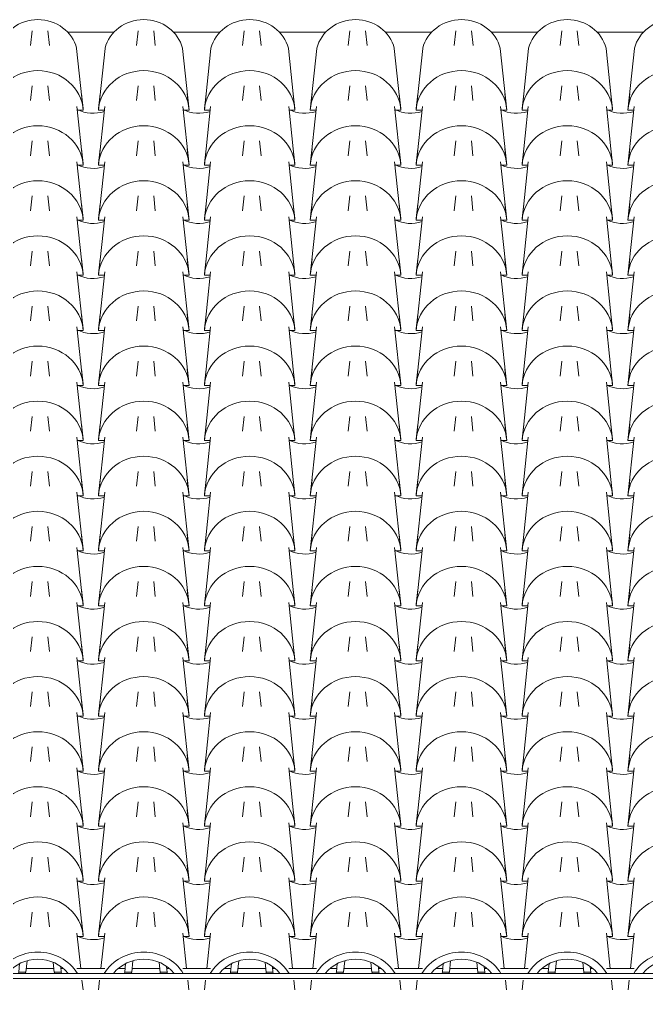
# Model space of a CAD drawing. Header units: millimetres. Extents: x -12976 to 58202, y -2238 to 7407.
# Drawn here: x 39759 to 41381, y 4199 to 6742 of the extents above; entities that cross this region are included whole.
import ezdxf

# ---------------------------------------------------------------- set-up
doc = ezdxf.new("R2010")
doc.units = ezdxf.units.MM
for name, color, linetype, lineweight in [('A-GLAZ-CURT', 52, 'Continuous', 9), ('A-GLAZ-CWMG', 51, 'Continuous', 9), ('A-ROOF-OTLN', 132, 'Continuous', 9), ('A-ROOF-PATT', 132, 'Continuous', 9)]:
    doc.layers.add(name, color=color, linetype=linetype, lineweight=lineweight)

# ---------------------------------------------------------------- blocks, each defined once
blk = doc.blocks.new('Rectangular Mullion - Ripa-4229792-FACHADA LATERAL ESQUERDA')
at = {"layer": 'A-GLAZ-CWMG'}
for p, q in [((5689.8, 4286.3), (5618.1, 4286.3)), ((5963.8, 4286.3), (5892.2, 4286.3)), ((6237.9, 4286.3), (6166.3, 4286.3)), ((6512, 4286.3), (6440.4, 4286.3)), ((6786.1, 4286.3), (6714.5, 4286.3)), ((7060.2, 4286.3), (6988.6, 4286.3))]:
    blk.add_line(p, q, dxfattribs=at)
blk = doc.blocks.new('COLONIAL BASE - COLONIAL BASE-4236683-FACHADA LATERAL ESQUERDA')
at = {"layer": 'A-GLAZ-CURT'}
for p, q in [((3755.4, 4432.3), (3759.5, 4394.2)), ((3985, 4394.2), (3989.2, 4432.3)), ((3892.9, 4286.2), (3902.7, 4378.4)), ((4104.9, 4378.4), (4114.7, 4286.2)), ((3769.4, 4302.1), (3772.1, 4276.7)), ((3954.5, 4276.7), (3956.6, 4299.1)), ((3972.5, 4276.7), (3975.7, 4306.2)), ((3772.1, 4276.7), (3790.1, 4276.7)), ((3790.1, 4276.7), (3788.8, 4291.2)), ((3954.5, 4276.7), (3972.5, 4276.7)), ((3889.6, 4256.2), (3886.9, 4231.1)), ((4120.7, 4231.1), (4118, 4256.2))]:
    blk.add_line(p, q, dxfattribs=at)
for centre, major_axis, start_param, end_param in [((4003.8, 4220), (117.5, 0), 0.514642, 2.626951), ((4003.8, 4220), (97.5, 0), 0.636036, 2.505557), ((3872.3, 4297.9), (102.8, 0), 3.36491, 3.401368), ((3872.3, 4297.9), (85.3, 0), 3.411763, 3.456659), ((3872.3, 4297.9), (85.3, 0), 5.968119, 6.013015), ((3872.3, 4297.9), (102.8, 0), 6.02341, 6.059868)]:
    blk.add_ellipse(centre, major_axis=major_axis, ratio=0.928477, start_param=start_param, end_param=end_param, dxfattribs=at)
blk = doc.blocks.new('COLONIAL BASE - COLONIAL BASE-V155-FACHADA LATERAL ESQUERDA')
at = {"layer": 'A-GLAZ-CURT'}
for p, q in [((4303.6, 4574.9), (4307.7, 4536.7)), ((4533.2, 4536.7), (4537.4, 4574.9)), ((4434.7, 4369.6), (4450.9, 4521)), ((4653.1, 4521), (4669.3, 4369.6)), ((4439.3, 4411.8), (4435.1, 4373.7)), ((4668.9, 4373.7), (4664.7, 4411.8)), ((4450, 4369.6), (4434.7, 4369.6)), ((4669.3, 4369.6), (4654, 4369.6))]:
    blk.add_line(p, q, dxfattribs=at)
for centre, major_axis, start_param, end_param in [((4552, 4362.6), (117.5, 0), 0.063873, 3.077719), ((4420.5, 4440.4), (85.3, 0), 4.213259, 5.064544)]:
    blk.add_ellipse(centre, major_axis=major_axis, ratio=0.928477, start_param=start_param, end_param=end_param, dxfattribs=at)
blk = doc.blocks.new('COLONIAL BASE - COLONIAL BASE-V157-FACHADA LATERAL ESQUERDA')
at = {"layer": 'A-GLAZ-CURT'}
for p, q in [((3481.3, 6713.7), (3485.5, 6675.6)), ((3710.9, 6675.6), (3715.1, 6713.7)), ((3612.4, 6508.4), (3629.5, 6668.1)), ((3829.9, 6668.1), (3847, 6508.4)), ((3617, 6550.7), (3612.8, 6512.5)), ((3846.6, 6512.5), (3842.4, 6550.7)), ((3627.7, 6508.4), (3612.4, 6508.4)), ((3847, 6508.4), (3831.7, 6508.4))]:
    blk.add_line(p, q, dxfattribs=at)
for centre, major_axis, start_param, end_param in [((3729.7, 6647), (102.8, 0), 0.223318, 2.918275), ((3729.7, 6501.4), (117.5, 0), 0.063873, 3.077719), ((3598.2, 6579.3), (85.3, 0), 4.213259, 5.064544)]:
    blk.add_ellipse(centre, major_axis=major_axis, ratio=0.928477, start_param=start_param, end_param=end_param, dxfattribs=at)

msp = doc.modelspace()

# ---------------------------------------------------------------- hatches: boundary and pattern name
at = {"layer": 'A-ROOF-PATT'}
h = msp.add_hatch(dxfattribs=at)
h.set_pattern_fill('FP_22', color=256, style=0, pattern_type=2)
h.set_pattern_definition([(90, (34157.68, 6240.08), (-70, 4e-15), [])])
h.paths.add_polyline_path([(37407.3, 4103.1), (37952.7, 4103.1), (37952.7, 4166.3), (37407.3, 4166.3), (37407.3, 4129.7)])
h.paths.add_polyline_path([(48224.4, 4103.1), (48669.1, 4103.1), (48669.1, 4166.3), (48123.8, 4166.3), (48123.8, 4103.1), (48219, 4103.1)])
h.paths.add_polyline_path([(38002.7, 4103.1), (38548, 4103.1), (38548, 4166.3), (38002.7, 4166.3), (38002.7, 4129.7)])
h.paths.add_polyline_path([(38598, 4103.1), (39143.4, 4103.1), (39143.4, 4166.3), (38598, 4166.3), (38598, 4129.7)])
h.paths.add_polyline_path([(39193.4, 4103.1), (39738.8, 4103.1), (39738.8, 4166.3), (39193.4, 4166.3), (39193.4, 4129.7)])
h.paths.add_polyline_path([(39788.8, 4103.1), (40334.1, 4103.1), (40334.1, 4166.3), (39788.8, 4166.3), (39788.8, 4129.7)])
h.paths.add_polyline_path([(40384.1, 4103.1), (40929.5, 4103.1), (40929.5, 4166.3), (40384.1, 4166.3), (40384.1, 4129.7)])
h.paths.add_polyline_path([(40979.5, 4103.1), (41223.8, 4103.4), (41445.7, 4137.6), (41455.8, 4135.5), (41452.5, 4138.4), (41429.8, 4148.1), (41384.4, 4137.7), (41367.8, 4143.6), (41372, 4149.7), (41391.4, 4164.2), (41400.8, 4166.3), (40979.5, 4166.3), (40979.5, 4129.7)])
h.paths.add_polyline_path([(48073.8, 4103.1), (48073.8, 4166.3), (47528.4, 4166.3), (47528.4, 4103.1), (48057.2, 4103.1)])
h.paths.add_polyline_path([(41469.9, 4103.1), (41483.5, 4103.1), (41479.3, 4109.8), (41470.9, 4103.8)])
h.paths.add_polyline_path([(47478.4, 4103.1), (47478.4, 4166.3), (46933, 4166.3), (46933, 4103.1), (47452.8, 4103.1)])
h.paths.add_polyline_path([(54027.3, 4103.1), (54027.3, 4166.3), (53482, 4166.3), (53482, 4103.1), (53884.8, 4103.1)])
h.paths.add_polyline_path([(53418.4, 4103.1), (53432, 4103.4), (53432, 4166.3), (53239.6, 4166.3), (53249, 4164.2), (53269.2, 4149.1), (53271.5, 4145.3), (53252.7, 4138.6), (53210.5, 4148.5), (53186.8, 4137.6), (53184.5, 4135.5), (53194.6, 4137.6), (53326.3, 4117.5), (53416.4, 4103.4)])
h.paths.add_polyline_path([(46883, 4103.1), (46883, 4166.3), (46337.7, 4166.3), (46337.7, 4103.1), (46848.5, 4103.1)])
h.paths.add_polyline_path([(46287.7, 4103.1), (46287.3, 4166.3), (45742.3, 4166.3), (45742.3, 4103.1), (46287.3, 4103.1)])
h.paths.add_polyline_path([(45692.3, 4103.1), (45692.3, 4166.3), (45147, 4166.3), (45147, 4103.1), (45682.9, 4103.1)])
h.paths.add_polyline_path([(53164.1, 4103.1), (53177.1, 4103.1), (53163.1, 4113.1), (53157.9, 4104.7), (53153.3, 4103.1)])
h.paths.add_polyline_path([(53127.2, 4103.1), (53107.8, 4113.5), (53073, 4131.5), (53030.3, 4157.5), (53017.1, 4166.3), (52886.6, 4166.3), (52886.6, 4103.1), (53107.8, 4103.1)])
h.paths.add_polyline_path([(45097, 4103.1), (45097, 4166.3), (44551.6, 4166.3), (44551.6, 4103.1), (45078.6, 4103.1)])
h.paths.add_polyline_path([(52836.6, 4103.1), (52836.6, 4166.3), (52291.3, 4166.3), (52291.3, 4103.1), (52805.6, 4103.1)])
h.paths.add_polyline_path([(41519.9, 4103.1), (41524.8, 4103.1), (41524.8, 4105.7)])
h.paths.add_polyline_path([(41574.8, 4103.1), (42120.2, 4103.1), (42120.2, 4166.3), (41629.5, 4165.9), (41608.5, 4151.8), (41574.8, 4131.9), (41574.8, 4127.9)])
h.paths.add_polyline_path([(44501.6, 4103.1), (44501.6, 4166.3), (43956.3, 4166.3), (43956.3, 4103.1), (44474.2, 4103.1)])
h.paths.add_polyline_path([(43906.3, 4103.1), (43906.3, 4166.3), (43360.9, 4166.3), (43360.9, 4103.1), (43869.9, 4103.1)])
h.paths.add_polyline_path([(43310.9, 4103.1), (43310.9, 4166.3), (42765.5, 4166.3), (42765.5, 4103.1), (43308.7, 4103.1)])
h.paths.add_polyline_path([(52241.3, 4103.1), (52241.3, 4166.3), (51695.9, 4166.3), (51695.9, 4103.1), (52201.3, 4103.1)])
h.paths.add_polyline_path([(51645.9, 4103.1), (51645.9, 4166.3), (51100.5, 4166.3), (51100.5, 4103.1), (51640.1, 4103.1)])
h.paths.add_polyline_path([(42170.2, 4103.1), (42715.5, 4103.1), (42715.5, 4166.3), (42170.2, 4166.3), (42170.2, 4129.7)])
h.paths.add_polyline_path([(51050.5, 4103.1), (51050.5, 4166.3), (50505.2, 4166.3), (50505.2, 4103.1), (51035.7, 4103.1)])
h.paths.add_polyline_path([(50455.2, 4103.1), (50455.2, 4166.3), (49909.8, 4166.3), (49909.8, 4103.1), (50431.4, 4103.1)])
h.paths.add_polyline_path([(49859.8, 4103.1), (49859.8, 4166.3), (49314.5, 4166.3), (49314.5, 4103.1), (49827, 4103.1)])
h.paths.add_polyline_path([(49264.5, 4103.1), (49264.5, 4166.3), (48719.1, 4166.3), (48719.1, 4103.1), (49222.7, 4103.1)])
h.paths.add_polyline_path([(48344.5, 4286.2), (48344.5, 4286.3), (48328.5, 4286.2)])
h.paths.add_polyline_path([(53826.5, 4286.2), (53826.4, 4286.3), (53810.4, 4286.2)])
h.paths.add_polyline_path([(42862.5, 4286.2), (42862.5, 4286.3), (42846.5, 4286.2)])
h.paths.add_polyline_path([(46974, 4286.2), (46974, 4286.3), (46958, 4286.2)])
h.paths.add_polyline_path([(53552.4, 4286.2), (53552.3, 4286.3), (53539.5, 4286.2)])
h.paths.add_polyline_path([(46699.9, 4286.2), (46699.9, 4286.3), (46683.9, 4286.2)])
h.paths.add_polyline_path([(42588.4, 4286.2), (42588.4, 4286.3), (42574.9, 4286.2)])
h.paths.add_polyline_path([(46425.8, 4286.2), (46425.8, 4286.3), (46416.8, 4286.2)])
h.paths.add_polyline_path([(42040.2, 4286.2), (42040.2, 4286.3), (42024.2, 4286.2)])
h.paths.add_polyline_path([(41766.1, 4286.2), (41766.1, 4286.3), (41754.7, 4286.2)])
h.paths.add_polyline_path([(46151.7, 4286.2), (46151.7, 4286.3), (46135.7, 4286.2)])
h.paths.add_polyline_path([(45877.6, 4286.2), (45877.6, 4286.3), (45861.6, 4286.2)])
h.paths.add_polyline_path([(48070.4, 4286.2), (48070.4, 4286.3), (48068, 4286.2)])
h.paths.add_polyline_path([(53004.2, 4286.2), (53004.2, 4286.3), (52988.1, 4286.2)])
h.paths.add_polyline_path([(43906.3, 4286.2), (43906.3, 4286.3), (43903.3, 4286.2)])
h.paths.add_polyline_path([(52730.1, 4286.2), (52730.1, 4286.3), (52719.3, 4286.2)])
h.paths.add_polyline_path([(52456, 4286.2), (52456, 4286.3), (52439.9, 4286.2)])
h.paths.add_polyline_path([(40929.5, 4286.2), (40929.5, 4286.3), (40888.2, 4286.2)])
h.paths.add_polyline_path([(45603.5, 4286.2), (45603.5, 4286.3), (45596.6, 4286.2)])
h.paths.add_polyline_path([(52181.9, 4286.2), (52181.9, 4286.3), (52165.8, 4286.2)])
h.paths.add_polyline_path([(41492, 4286.2), (41492, 4286.3), (41476, 4286.2)])
h.paths.add_polyline_path([(45055.3, 4286.2), (45055.3, 4286.3), (45039.3, 4286.2)])
h.paths.add_polyline_path([(51907.8, 4286.2), (51907.8, 4286.3), (51899.1, 4286.2)])

# ---------------------------------------------------------------- linework, layer by layer
at = {"layer": 'A-ROOF-OTLN'}
for p, q in [((39882.9, 6710.2), (40003.4, 6710.2)), ((40157, 6710.2), (40277.5, 6710.2)), ((40431.1, 6710.2), (40551.6, 6710.2)), ((40705.1, 6710.2), (40825.7, 6710.2)), ((40979.2, 6710.2), (41099.8, 6710.2)), ((41253.3, 6710.2), (41373.9, 6710.2)), ((54077.3, 4273.5), (37357.3, 4273.5)), ((39847.5, 4286.2), (39775.8, 4286.2)), ((39872.6, 4286.2), (39867, 4286.2)), ((39979.1, 4286.2), (39907.2, 4286.2)), ((40030.4, 4286.2), (40013.7, 4286.2)), ((40121.6, 4286.2), (40049.9, 4286.2)), ((40146.7, 4286.2), (40141.1, 4286.2)), ((40253.2, 4286.2), (40181.3, 4286.2)), ((40304.5, 4286.2), (40287.8, 4286.2)), ((40395.6, 4286.2), (40324, 4286.2)), ((40420.8, 4286.2), (40415.2, 4286.2)), ((40527.3, 4286.2), (40455.4, 4286.2)), ((40578.6, 4286.2), (40561.9, 4286.2)), ((40669.7, 4286.2), (40598.1, 4286.2)), ((40694.9, 4286.2), (40689.3, 4286.2)), ((40801.4, 4286.2), (40729.5, 4286.2)), ((40852.7, 4286.2), (40836, 4286.2)), ((40943.8, 4286.2), (40872.2, 4286.2)), ((40969, 4286.2), (40963.4, 4286.2)), ((41075.5, 4286.2), (41003.6, 4286.2)), ((41126.8, 4286.2), (41110.1, 4286.2)), ((41217.9, 4286.2), (41146.3, 4286.2)), ((41243.1, 4286.2), (41237.5, 4286.2)), ((41349.6, 4286.2), (41277.7, 4286.2)), ((54077.3, 4260.8), (37357.3, 4260.8))]:
    msp.add_line(p, q, dxfattribs=at)

# ---------------------------------------------------------------- block references
at = {"layer": 'A-GLAZ-CURT'}
for name, p in [('COLONIAL BASE - COLONIAL BASE-V157-FACHADA LATERAL ESQUERDA', (36076.4, 0)), ('COLONIAL BASE - COLONIAL BASE-V157-FACHADA LATERAL ESQUERDA', (36350.5, 0)), ('COLONIAL BASE - COLONIAL BASE-V157-FACHADA LATERAL ESQUERDA', (36624.6, 0)), ('COLONIAL BASE - COLONIAL BASE-V157-FACHADA LATERAL ESQUERDA', (36898.7, 0)), ('COLONIAL BASE - COLONIAL BASE-V157-FACHADA LATERAL ESQUERDA', (37172.8, 0)), ('COLONIAL BASE - COLONIAL BASE-V157-FACHADA LATERAL ESQUERDA', (37446.9, 0)), ('COLONIAL BASE - COLONIAL BASE-V157-FACHADA LATERAL ESQUERDA', (37721, 0)), ('COLONIAL BASE - COLONIAL BASE-V155-FACHADA LATERAL ESQUERDA', (35254.1, 1996.2)), ('COLONIAL BASE - COLONIAL BASE-V155-FACHADA LATERAL ESQUERDA', (35528.2, 1996.2)), ('COLONIAL BASE - COLONIAL BASE-V155-FACHADA LATERAL ESQUERDA', (35802.3, 1996.2)), ('COLONIAL BASE - COLONIAL BASE-V155-FACHADA LATERAL ESQUERDA', (36076.4, 1996.2)), ('COLONIAL BASE - COLONIAL BASE-V155-FACHADA LATERAL ESQUERDA', (36350.5, 1996.2)), ('COLONIAL BASE - COLONIAL BASE-V155-FACHADA LATERAL ESQUERDA', (36624.6, 1996.2)), ('COLONIAL BASE - COLONIAL BASE-V155-FACHADA LATERAL ESQUERDA', (36898.7, 1996.2)), ('COLONIAL BASE - COLONIAL BASE-V155-FACHADA LATERAL ESQUERDA', (35254.1, 1853.6)), ('COLONIAL BASE - COLONIAL BASE-V155-FACHADA LATERAL ESQUERDA', (35528.2, 1853.6)), ('COLONIAL BASE - COLONIAL BASE-V155-FACHADA LATERAL ESQUERDA', (35802.3, 1853.6)), ('COLONIAL BASE - COLONIAL BASE-V155-FACHADA LATERAL ESQUERDA', (36076.4, 1853.6)), ('COLONIAL BASE - COLONIAL BASE-V155-FACHADA LATERAL ESQUERDA', (36350.5, 1853.6)), ('COLONIAL BASE - COLONIAL BASE-V155-FACHADA LATERAL ESQUERDA', (36624.6, 1853.6)), ('COLONIAL BASE - COLONIAL BASE-V155-FACHADA LATERAL ESQUERDA', (36898.7, 1853.6)), ('COLONIAL BASE - COLONIAL BASE-V155-FACHADA LATERAL ESQUERDA', (35254.1, 1711.1)), ('COLONIAL BASE - COLONIAL BASE-V155-FACHADA LATERAL ESQUERDA', (35528.2, 1711.1)), ('COLONIAL BASE - COLONIAL BASE-V155-FACHADA LATERAL ESQUERDA', (35802.3, 1711.1)), ('COLONIAL BASE - COLONIAL BASE-V155-FACHADA LATERAL ESQUERDA', (36076.4, 1711.1)), ('COLONIAL BASE - COLONIAL BASE-V155-FACHADA LATERAL ESQUERDA', (36350.5, 1711.1)), ('COLONIAL BASE - COLONIAL BASE-V155-FACHADA LATERAL ESQUERDA', (36624.6, 1711.1)), ('COLONIAL BASE - COLONIAL BASE-V155-FACHADA LATERAL ESQUERDA', (36898.7, 1711.1)), ('COLONIAL BASE - COLONIAL BASE-V155-FACHADA LATERAL ESQUERDA', (35254.1, 1568.5)), ('COLONIAL BASE - COLONIAL BASE-V155-FACHADA LATERAL ESQUERDA', (35528.2, 1568.5)), ('COLONIAL BASE - COLONIAL BASE-V155-FACHADA LATERAL ESQUERDA', (35802.3, 1568.5)), ('COLONIAL BASE - COLONIAL BASE-V155-FACHADA LATERAL ESQUERDA', (36076.4, 1568.5)), ('COLONIAL BASE - COLONIAL BASE-V155-FACHADA LATERAL ESQUERDA', (36350.5, 1568.5)), ('COLONIAL BASE - COLONIAL BASE-V155-FACHADA LATERAL ESQUERDA', (36624.6, 1568.5)), ('COLONIAL BASE - COLONIAL BASE-V155-FACHADA LATERAL ESQUERDA', (36898.7, 1568.5)), ('COLONIAL BASE - COLONIAL BASE-V155-FACHADA LATERAL ESQUERDA', (35254.1, 1425.9)), ('COLONIAL BASE - COLONIAL BASE-V155-FACHADA LATERAL ESQUERDA', (35528.2, 1425.9)), ('COLONIAL BASE - COLONIAL BASE-V155-FACHADA LATERAL ESQUERDA', (35802.3, 1425.9)), ('COLONIAL BASE - COLONIAL BASE-V155-FACHADA LATERAL ESQUERDA', (36076.4, 1425.9)), ('COLONIAL BASE - COLONIAL BASE-V155-FACHADA LATERAL ESQUERDA', (36350.5, 1425.9)), ('COLONIAL BASE - COLONIAL BASE-V155-FACHADA LATERAL ESQUERDA', (36624.6, 1425.9)), ('COLONIAL BASE - COLONIAL BASE-V155-FACHADA LATERAL ESQUERDA', (36898.7, 1425.9)), ('COLONIAL BASE - COLONIAL BASE-V155-FACHADA LATERAL ESQUERDA', (35254.1, 1283.3)), ('COLONIAL BASE - COLONIAL BASE-V155-FACHADA LATERAL ESQUERDA', (35528.2, 1283.3)), ('COLONIAL BASE - COLONIAL BASE-V155-FACHADA LATERAL ESQUERDA', (35802.3, 1283.3)), ('COLONIAL BASE - COLONIAL BASE-V155-FACHADA LATERAL ESQUERDA', (36076.4, 1283.3)), ('COLONIAL BASE - COLONIAL BASE-V155-FACHADA LATERAL ESQUERDA', (36350.5, 1283.3)), ('COLONIAL BASE - COLONIAL BASE-V155-FACHADA LATERAL ESQUERDA', (36624.6, 1283.3)), ('COLONIAL BASE - COLONIAL BASE-V155-FACHADA LATERAL ESQUERDA', (36898.7, 1283.3)), ('COLONIAL BASE - COLONIAL BASE-V155-FACHADA LATERAL ESQUERDA', (35254.1, 1140.7)), ('COLONIAL BASE - COLONIAL BASE-V155-FACHADA LATERAL ESQUERDA', (35528.2, 1140.7)), ('COLONIAL BASE - COLONIAL BASE-V155-FACHADA LATERAL ESQUERDA', (35802.3, 1140.7)), ('COLONIAL BASE - COLONIAL BASE-V155-FACHADA LATERAL ESQUERDA', (36076.4, 1140.7)), ('COLONIAL BASE - COLONIAL BASE-V155-FACHADA LATERAL ESQUERDA', (36350.5, 1140.7)), ('COLONIAL BASE - COLONIAL BASE-V155-FACHADA LATERAL ESQUERDA', (36624.6, 1140.7)), ('COLONIAL BASE - COLONIAL BASE-V155-FACHADA LATERAL ESQUERDA', (36898.7, 1140.7)), ('COLONIAL BASE - COLONIAL BASE-V155-FACHADA LATERAL ESQUERDA', (35254.1, 998.1)), ('COLONIAL BASE - COLONIAL BASE-V155-FACHADA LATERAL ESQUERDA', (35528.2, 998.1)), ('COLONIAL BASE - COLONIAL BASE-V155-FACHADA LATERAL ESQUERDA', (35802.3, 998.1)), ('COLONIAL BASE - COLONIAL BASE-V155-FACHADA LATERAL ESQUERDA', (36076.4, 998.1)), ('COLONIAL BASE - COLONIAL BASE-V155-FACHADA LATERAL ESQUERDA', (36350.5, 998.1)), ('COLONIAL BASE - COLONIAL BASE-V155-FACHADA LATERAL ESQUERDA', (36624.6, 998.1)), ('COLONIAL BASE - COLONIAL BASE-V155-FACHADA LATERAL ESQUERDA', (36898.7, 998.1)), ('COLONIAL BASE - COLONIAL BASE-V155-FACHADA LATERAL ESQUERDA', (35254.1, 855.5)), ('COLONIAL BASE - COLONIAL BASE-V155-FACHADA LATERAL ESQUERDA', (35528.2, 855.5)), ('COLONIAL BASE - COLONIAL BASE-V155-FACHADA LATERAL ESQUERDA', (35802.3, 855.5)), ('COLONIAL BASE - COLONIAL BASE-V155-FACHADA LATERAL ESQUERDA', (36076.4, 855.5)), ('COLONIAL BASE - COLONIAL BASE-V155-FACHADA LATERAL ESQUERDA', (36350.5, 855.5)), ('COLONIAL BASE - COLONIAL BASE-V155-FACHADA LATERAL ESQUERDA', (36624.6, 855.5)), ('COLONIAL BASE - COLONIAL BASE-V155-FACHADA LATERAL ESQUERDA', (36898.7, 855.5)), ('COLONIAL BASE - COLONIAL BASE-V155-FACHADA LATERAL ESQUERDA', (35254.1, 712.9)), ('COLONIAL BASE - COLONIAL BASE-V155-FACHADA LATERAL ESQUERDA', (35528.2, 712.9)), ('COLONIAL BASE - COLONIAL BASE-V155-FACHADA LATERAL ESQUERDA', (35802.3, 712.9)), ('COLONIAL BASE - COLONIAL BASE-V155-FACHADA LATERAL ESQUERDA', (36076.4, 712.9)), ('COLONIAL BASE - COLONIAL BASE-V155-FACHADA LATERAL ESQUERDA', (36350.5, 712.9)), ('COLONIAL BASE - COLONIAL BASE-V155-FACHADA LATERAL ESQUERDA', (36624.6, 712.9)), ('COLONIAL BASE - COLONIAL BASE-V155-FACHADA LATERAL ESQUERDA', (36898.7, 712.9)), ('COLONIAL BASE - COLONIAL BASE-V155-FACHADA LATERAL ESQUERDA', (35254.1, 570.4)), ('COLONIAL BASE - COLONIAL BASE-V155-FACHADA LATERAL ESQUERDA', (35528.2, 570.4)), ('COLONIAL BASE - COLONIAL BASE-V155-FACHADA LATERAL ESQUERDA', (35802.3, 570.4)), ('COLONIAL BASE - COLONIAL BASE-V155-FACHADA LATERAL ESQUERDA', (36076.4, 570.4)), ('COLONIAL BASE - COLONIAL BASE-V155-FACHADA LATERAL ESQUERDA', (36350.5, 570.4)), ('COLONIAL BASE - COLONIAL BASE-V155-FACHADA LATERAL ESQUERDA', (36624.6, 570.4)), ('COLONIAL BASE - COLONIAL BASE-V155-FACHADA LATERAL ESQUERDA', (36898.7, 570.4)), ('COLONIAL BASE - COLONIAL BASE-V155-FACHADA LATERAL ESQUERDA', (35254.1, 427.8)), ('COLONIAL BASE - COLONIAL BASE-V155-FACHADA LATERAL ESQUERDA', (35528.2, 427.8)), ('COLONIAL BASE - COLONIAL BASE-V155-FACHADA LATERAL ESQUERDA', (35802.3, 427.8)), ('COLONIAL BASE - COLONIAL BASE-V155-FACHADA LATERAL ESQUERDA', (36076.4, 427.8)), ('COLONIAL BASE - COLONIAL BASE-V155-FACHADA LATERAL ESQUERDA', (36350.5, 427.8)), ('COLONIAL BASE - COLONIAL BASE-V155-FACHADA LATERAL ESQUERDA', (36624.6, 427.8)), ('COLONIAL BASE - COLONIAL BASE-V155-FACHADA LATERAL ESQUERDA', (36898.7, 427.8)), ('COLONIAL BASE - COLONIAL BASE-V155-FACHADA LATERAL ESQUERDA', (35254.1, 285.2)), ('COLONIAL BASE - COLONIAL BASE-V155-FACHADA LATERAL ESQUERDA', (35528.2, 285.2)), ('COLONIAL BASE - COLONIAL BASE-V155-FACHADA LATERAL ESQUERDA', (35802.3, 285.2)), ('COLONIAL BASE - COLONIAL BASE-V155-FACHADA LATERAL ESQUERDA', (36076.4, 285.2)), ('COLONIAL BASE - COLONIAL BASE-V155-FACHADA LATERAL ESQUERDA', (36350.5, 285.2)), ('COLONIAL BASE - COLONIAL BASE-V155-FACHADA LATERAL ESQUERDA', (36624.6, 285.2)), ('COLONIAL BASE - COLONIAL BASE-V155-FACHADA LATERAL ESQUERDA', (36898.7, 285.2)), ('COLONIAL BASE - COLONIAL BASE-V155-FACHADA LATERAL ESQUERDA', (35254.1, 142.6)), ('COLONIAL BASE - COLONIAL BASE-V155-FACHADA LATERAL ESQUERDA', (35528.2, 142.6)), ('COLONIAL BASE - COLONIAL BASE-V155-FACHADA LATERAL ESQUERDA', (35802.3, 142.6)), ('COLONIAL BASE - COLONIAL BASE-V155-FACHADA LATERAL ESQUERDA', (36076.4, 142.6)), ('COLONIAL BASE - COLONIAL BASE-V155-FACHADA LATERAL ESQUERDA', (36350.5, 142.6)), ('COLONIAL BASE - COLONIAL BASE-V155-FACHADA LATERAL ESQUERDA', (36624.6, 142.6)), ('COLONIAL BASE - COLONIAL BASE-V155-FACHADA LATERAL ESQUERDA', (36898.7, 142.6)), ('COLONIAL BASE - COLONIAL BASE-V155-FACHADA LATERAL ESQUERDA', (35254.1, 0)), ('COLONIAL BASE - COLONIAL BASE-V155-FACHADA LATERAL ESQUERDA', (35528.2, 0)), ('COLONIAL BASE - COLONIAL BASE-V155-FACHADA LATERAL ESQUERDA', (35802.3, 0)), ('COLONIAL BASE - COLONIAL BASE-V155-FACHADA LATERAL ESQUERDA', (36076.4, 0)), ('COLONIAL BASE - COLONIAL BASE-V155-FACHADA LATERAL ESQUERDA', (36350.5, 0)), ('COLONIAL BASE - COLONIAL BASE-V155-FACHADA LATERAL ESQUERDA', (36624.6, 0)), ('COLONIAL BASE - COLONIAL BASE-V155-FACHADA LATERAL ESQUERDA', (36898.7, 0)), ('COLONIAL BASE - COLONIAL BASE-4236683-FACHADA LATERAL ESQUERDA', (35802.3, 0)), ('COLONIAL BASE - COLONIAL BASE-4236683-FACHADA LATERAL ESQUERDA', (36076.4, 0)), ('COLONIAL BASE - COLONIAL BASE-4236683-FACHADA LATERAL ESQUERDA', (36350.5, 0)), ('COLONIAL BASE - COLONIAL BASE-4236683-FACHADA LATERAL ESQUERDA', (36624.6, 0)), ('COLONIAL BASE - COLONIAL BASE-4236683-FACHADA LATERAL ESQUERDA', (36898.7, 0)), ('COLONIAL BASE - COLONIAL BASE-4236683-FACHADA LATERAL ESQUERDA', (37172.8, 0)), ('COLONIAL BASE - COLONIAL BASE-4236683-FACHADA LATERAL ESQUERDA', (37446.9, 0))]:
    msp.add_blockref(name, p, dxfattribs=at)
at = {"layer": 'A-GLAZ-CWMG'}
msp.add_blockref('Rectangular Mullion - Ripa-4229792-FACHADA LATERAL ESQUERDA', (34157.7, 0), dxfattribs=at)

doc.saveas('drawing.dxf')
